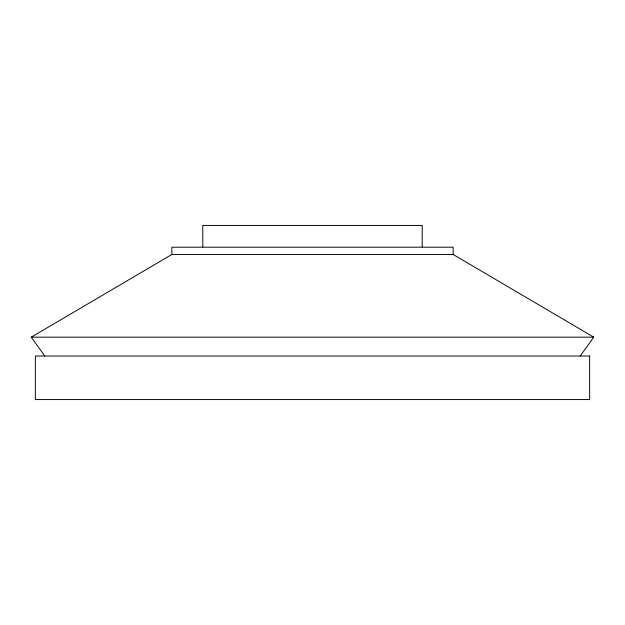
<?xml version="1.0" encoding="UTF-8"?>
<svg xmlns="http://www.w3.org/2000/svg" width="625" height="625" viewBox="0 0 625 625"><rect width="100%" height="100%" fill="white"/><g stroke="black" fill="none" stroke-linecap="round" stroke-linejoin="round"><path stroke-width="0.94" d="M580.203 356.031L593.75 337.164L453.125 254.461L171.875 254.461L31.25 337.164L44.797 356.031M31.25 337.164L593.75 337.164M453.125 254.461L453.125 247.203L171.875 247.203L171.875 254.461M422.211 247.203L422.211 225.438L202.789 225.438L202.789 247.203M589.648 356.031L35.352 356.031L35.352 399.562L589.648 399.562L589.648 356.031"/></g></svg>
